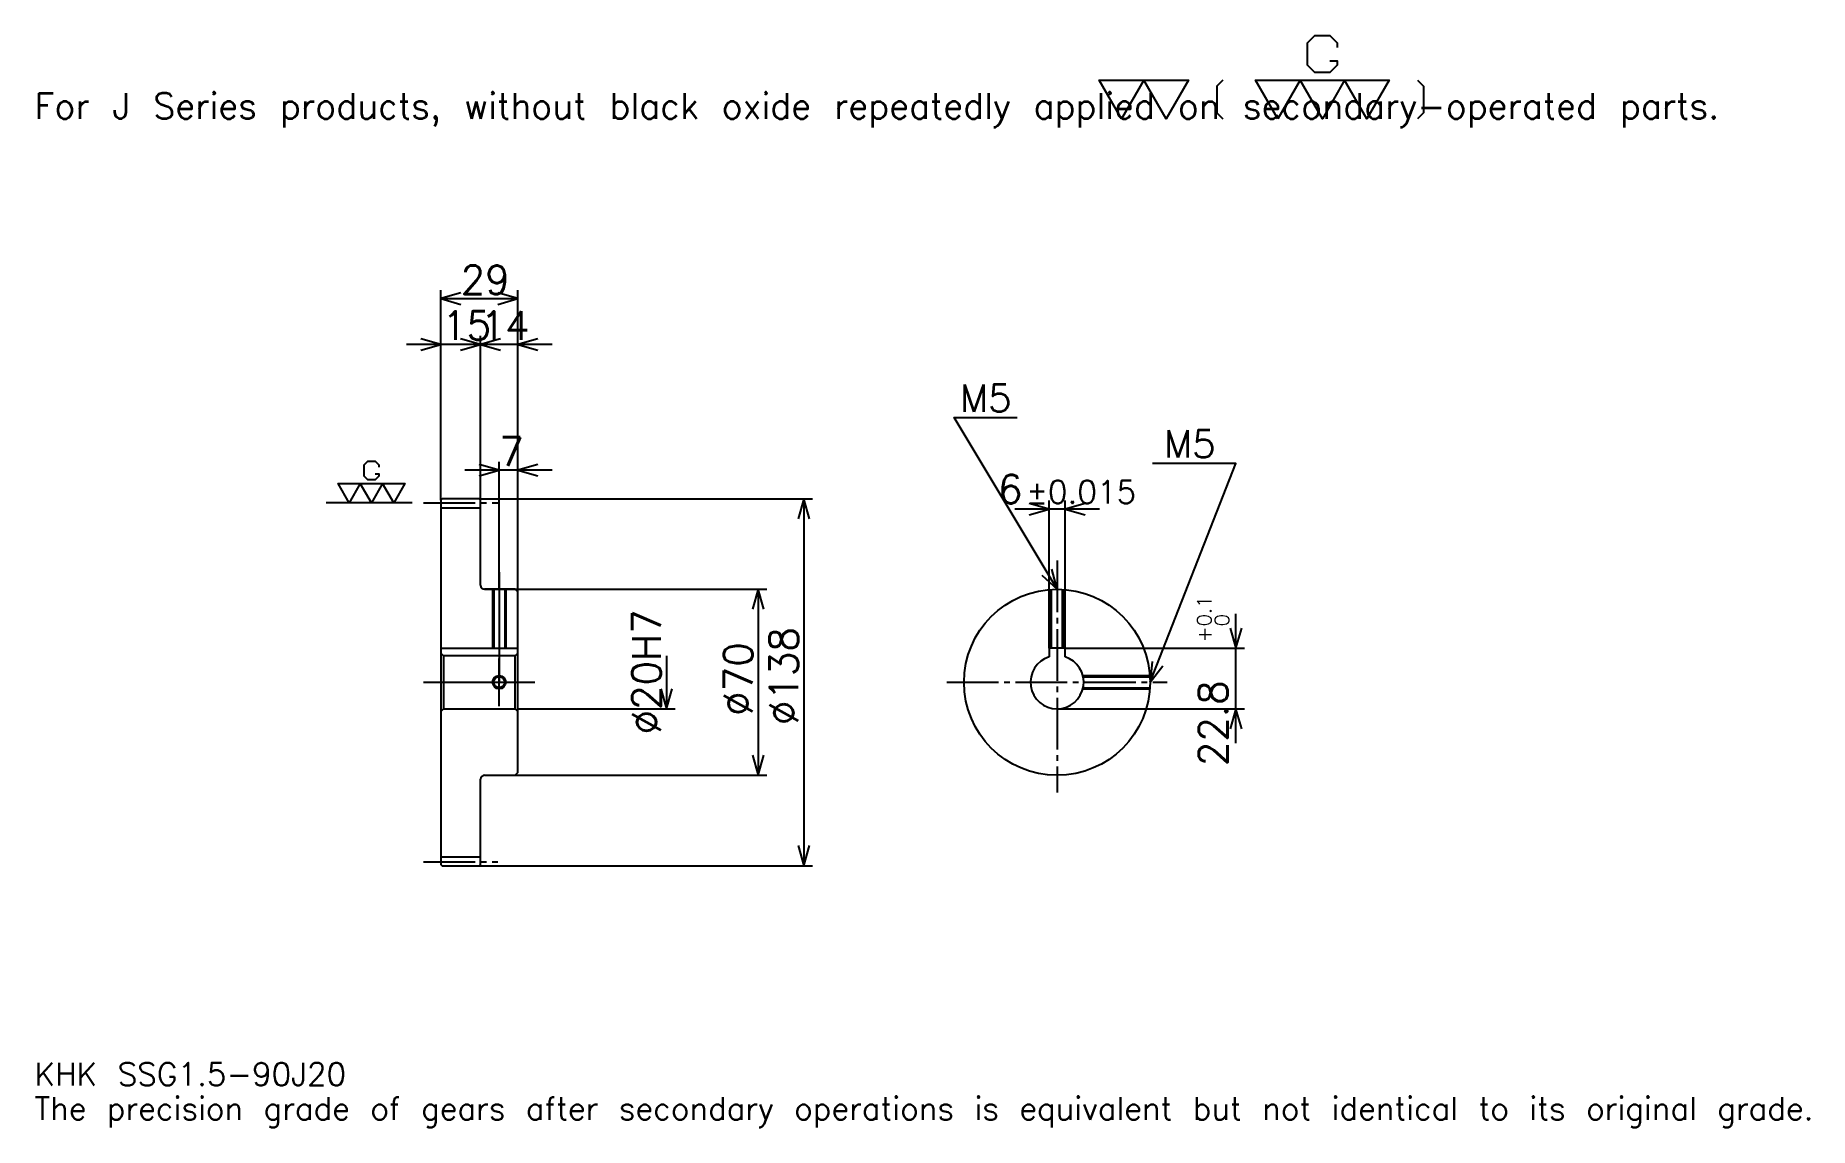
# Model space of a CAD drawing. Extents: x 22 to 689, y 8 to 419.
import ezdxf

# ---------------------------------------------------------------- set-up
doc = ezdxf.new("R2010")
doc.units = 0
doc.linetypes.add('DASHDOT', pattern=[25.826087, 19.369565, -2.152174, 2.152174, -2.152174])
doc.layers.get('0').update_dxf_attribs({"linetype": 'CONTINUOUS'})
doc.layers.add('DASHDOT', color=6, linetype='DASHDOT')
doc.styles.add('KANJI', font='TXT', dxfattribs={"bigfont": 'BIGFONT'})

msp = doc.modelspace()

# ---------------------------------------------------------------- linework, layer by layer
at = {"color": 5}
for p, q in [((174.32608, 244.402176), (174.32608, 322.956512)), ((203.32608, 244.402176), (203.32608, 322.956512)), ((174.32608, 319.728271), (203.32608, 319.728271)), ((202.23912, 302.510864), (161.41304, 302.510864)), ((216.23912, 302.510864), (176.41304, 302.510864)), ((189.32608, 244.402176), (189.32608, 305.739136)), ((216.23912, 255.163055), (183.41304, 255.163055)), ((196.32608, 244.402176), (196.32608, 258.391296)), ((174.32608, 243.902176), (174.32608, 244.402176)), ((188.82608, 244.402176), (203.32608, 244.402176)), ((189.32608, 243.902176), (189.32608, 244.402176)), ((196.32608, 210.402176), (196.32608, 244.402176)), ((196.32608, 210.402176), (196.32608, 244.402176)), ((203.32608, 244.402176), (314.163025, 244.402176)), ((203.32608, 209.402176), (203.32608, 244.402176)), ((310.934784, 244.402176), (310.934784, 106.402176)), ((422.108704, 240.532608), (390.282593, 240.532608)), ((403.195648, 188.202179), (403.195648, 243.760864)), ((409.195648, 188.202179), (409.195648, 243.760864)), ((190.82608, 210.402176), (203.32608, 210.402176)), ((203.32608, 210.402176), (296.945648, 210.402176)), ((293.717377, 210.402176), (293.717377, 140.402176)), ((473.478241, 152.489136), (473.478241, 201.115219)), ((409.195648, 188.202179), (476.706512, 188.202179)), ((259.282593, 185.402176), (259.282593, 165.402176)), ((203.32608, 165.402176), (262.510864, 165.402176)), ((406.195648, 165.402176), (476.706512, 165.402176)), ((190.82608, 140.402176), (203.32608, 140.402176)), ((203.32608, 140.402176), (296.945648, 140.402176)), ((188.82608, 106.402176), (203.32608, 106.402176)), ((203.32608, 106.402176), (314.163025, 106.402176))]:
    msp.add_line(p, q, dxfattribs=at)
at = {"color": 7}
msp.add_line((163.565216, 242.902176), (131.282593, 242.902176), dxfattribs=at)
at = {"color": 4}
for p, q in [((174.32608, 241.027176), (189.32608, 241.027176)), ((174.32608, 188.202179), (203.32608, 188.202179)), ((175.32608, 185.402176), (175.32608, 165.402176)), ((202.32608, 185.402176), (203.32608, 186.402176)), ((202.32608, 165.402176), (203.32608, 164.402176)), ((174.32608, 109.777176), (189.32608, 109.777176))]:
    msp.add_line(p, q, dxfattribs=at)
at = {"color": 7}
for points in [[(508.773926, 409.214355), (511.571747, 409.214355), (511.571747, 407.535645), (508.773926, 404.737823), (503.178284, 404.737823), (500.380432, 407.535645), (500.380432, 415.929138), (503.178284, 418.726959), (508.773926, 418.726959), (511.571747, 415.929138), (511.571747, 414.250427)], [(430.434784, 387.391296), (422.041321, 401.940002), (455.615234, 401.940002), (447.221741, 387.391296), (438.828247, 401.940002), (430.434784, 387.391296)], [(468.485229, 401.940002), (466.246948, 399.701721), (466.246948, 389.629547), (468.485229, 387.391296)], [(489.189148, 387.391296), (480.795654, 401.940002), (531.156494, 401.940002), (522.763062, 387.391296), (514.369568, 401.940002), (505.976074, 387.391296), (497.582611, 401.940002), (489.189148, 387.391296)], [(541.788269, 401.940002), (544.026489, 399.701721), (544.026489, 389.629547), (541.788269, 387.391296)], [(149.683685, 253.81369), (151.082596, 253.81369), (151.082596, 252.97435), (149.683685, 251.575439), (146.885864, 251.575439), (145.486954, 252.97435), (145.486954, 257.171082), (146.885864, 258.570007), (149.683685, 258.570007), (151.082596, 257.171082), (151.082596, 256.331726)], [(139.891296, 242.902176), (135.69455, 250.176514), (160.875, 250.176514), (156.678253, 242.902176), (152.481506, 250.176514), (148.284775, 242.902176), (144.088043, 250.176514), (139.891296, 242.902176)]]:
    msp.add_lwpolyline(points, dxfattribs=at)
at = {"color": 5}
for points in [[(181.858688, 321.880432), (174.32608, 319.728271), (181.858688, 317.57608)], [(195.793472, 317.57608), (203.32608, 319.728271), (195.793472, 321.880432)], [(166.793472, 300.358704), (174.32608, 302.510864), (166.793472, 304.663025)], [(181.793472, 300.358704), (189.32608, 302.510864), (181.793472, 304.663025)], [(196.858688, 304.663025), (189.32608, 302.510864), (196.858688, 300.358704)], [(210.858688, 304.663025), (203.32608, 302.510864), (210.858688, 300.358704)], [(406.195648, 210.402176), (367.456512, 274.967407), (391.130432, 274.967407)], [(188.793472, 253.010864), (196.32608, 255.163055), (188.793472, 257.315216)], [(210.858688, 257.315216), (203.32608, 255.163055), (210.858688, 253.010864)], [(441.195648, 175.402176), (473.478241, 257.75), (442.056519, 257.75)], [(313.086975, 236.869568), (310.934784, 244.402176), (308.782593, 236.869568)], [(395.663025, 238.380432), (403.195648, 240.532608), (395.663025, 242.684784)], [(416.728271, 242.684784), (409.195648, 240.532608), (416.728271, 238.380432)], [(400.47467, 215.754059), (406.195648, 210.402176), (404.165619, 217.968628)], [(295.869568, 202.869568), (293.717377, 210.402176), (291.565216, 202.869568)], [(471.32608, 195.734787), (473.478241, 188.202179), (475.630402, 195.734787)], [(441.941223, 183.200653), (441.195648, 175.402176), (445.948639, 181.629639)], [(257.130432, 172.934784), (259.282593, 165.402176), (261.434784, 172.934784)], [(475.630402, 157.869568), (473.478241, 165.402176), (471.32608, 157.869568)], [(291.565216, 147.934784), (293.717377, 140.402176), (295.869568, 147.934784)], [(308.782593, 113.934784), (310.934784, 106.402176), (313.086975, 113.934784)]]:
    msp.add_lwpolyline(points, dxfattribs=at)
at = {"color": 4}
for points in [[(189.32608, 211.902176), (189.32608, 243.902176), (188.82608, 244.402176), (174.82608, 244.402176), (174.32608, 243.902176), (174.32608, 164.402176)], [(190.82608, 140.402176), (202.32608, 140.402176), (203.32608, 141.402176), (203.32608, 209.402176), (202.32608, 210.402176), (190.82608, 210.402176)], [(193.82608, 210.402176), (193.82608, 188.202179)], [(194.261078, 210.402176), (194.261078, 188.202179)], [(198.391083, 210.402176), (198.391083, 188.202179)], [(198.82608, 210.402176), (198.82608, 188.202179)], [(403.695648, 188.202179), (403.695648, 210.312775)], [(404.130646, 188.202179), (404.130646, 210.341202)], [(408.260651, 188.202179), (408.260651, 210.341202)], [(408.695648, 188.202179), (408.695648, 210.312775)], [(409.195648, 184.941574), (409.195648, 188.202179), (403.195648, 188.202179), (403.195648, 184.941574)], [(174.32608, 164.402176), (175.32608, 165.402176), (202.32608, 165.402176), (202.32608, 185.402176), (175.32608, 185.402176), (174.32608, 186.402176)], [(415.878113, 177.902176), (441.106232, 177.902176)], [(415.980103, 177.467178), (441.134674, 177.467178)], [(415.878113, 172.902176), (441.106232, 172.902176)], [(415.980103, 173.337173), (441.134674, 173.337173)], [(174.32608, 164.402176), (174.32608, 106.902176), (174.82608, 106.402176), (188.82608, 106.402176), (189.32608, 106.902176), (189.32608, 138.902176)]]:
    msp.add_lwpolyline(points, dxfattribs=at)
for centre, radius in [((406.195648, 175.402176), 35), ((196.32608, 175.402176), 2.065)]:
    msp.add_circle(centre, radius, dxfattribs=at)
at = {"color": 7}
msp.add_circle((196.32608, 175.402176), 2.5, dxfattribs=at)
at = {"color": 4}
for centre, radius, start, end in [((190.82608, 211.902176), 1.5, 180, 270), ((406.195648, 175.402176), 10, 107.457602748, 72.542397252), ((190.82608, 138.902176), 1.5, 90, 180)]:
    msp.add_arc(centre, radius, start, end, dxfattribs=at)
at = {"layer": 'DASHDOT', "color": 7}
for p, q in [((167.869553, 242.902176), (195.782608, 242.902176)), ((406.195648, 221.16304), (406.195648, 133.945648)), ((196.32608, 210.402176), (196.32608, 175.402176)), ((167.869553, 175.402176), (209.782593, 175.402176)), ((364.739136, 175.402176), (447.652161, 175.402176)), ((167.869553, 107.902176), (195.782608, 107.902176))]:
    msp.add_line(p, q, dxfattribs=at)
for points in [[(196.32608, 216.858704), (196.32608, 181.745651)], [(196.32608, 166.445648), (196.32608, 184.358704)], [(187.369553, 175.402176), (205.282608, 175.402176)]]:
    msp.add_lwpolyline(points, dxfattribs=at)

# ---------------------------------------------------------------- texts
at = {"color": 7, "style": 'KANJI'}
for s, height, p in [('For J Series products, without black oxide repeatedly applied on secondary-operated parts.', 9.684783, (21.52174, 387.391296)), ('29', 10.76087, (181.831512, 321.450012)), ('15', 10.76087, (174.831512, 304.232605)), ('14', 10.76087, (189.331512, 304.232605)), ('M5', 10.330435, (369.608704, 277.119568)), ('7', 10.76087, (196.328796, 256.884796)), ('M5', 10.330435, (446.36087, 259.902161)), ('6', 10.76087, (383.983093, 242.684784)), ('%%p0.015', 8.608696, (394.63501, 242.684784)), ('KHK SSG1.5-90J20', 8.608696, (21.52174, 23.673914)), ('The precision grade of gears after secondary operations is equivalent but not identical to its original grade.', 8.608696, (21.52174, 10.76087))]:
    msp.add_text(s, height=height, dxfattribs=at).set_placement(p)
for s, height, p in [('%%c20H7', 10.76087, (257.130432, 155.763596)), ('0.1', 5.380435, (464.223907, 196.442474)), ('0', 5.380435, (470.89563, 196.442474)), ('%%c138', 10.76087, (308.782593, 159.260864)), ('+', 5.380435, (464.223907, 190.416382)), ('%%c70', 10.76087, (291.565216, 162.758148)), ('22.8', 10.76087, (470.249969, 143.839081))]:
    msp.add_text(s, height=height, rotation=90, dxfattribs=at).set_placement(p)

doc.saveas('drawing.dxf')
